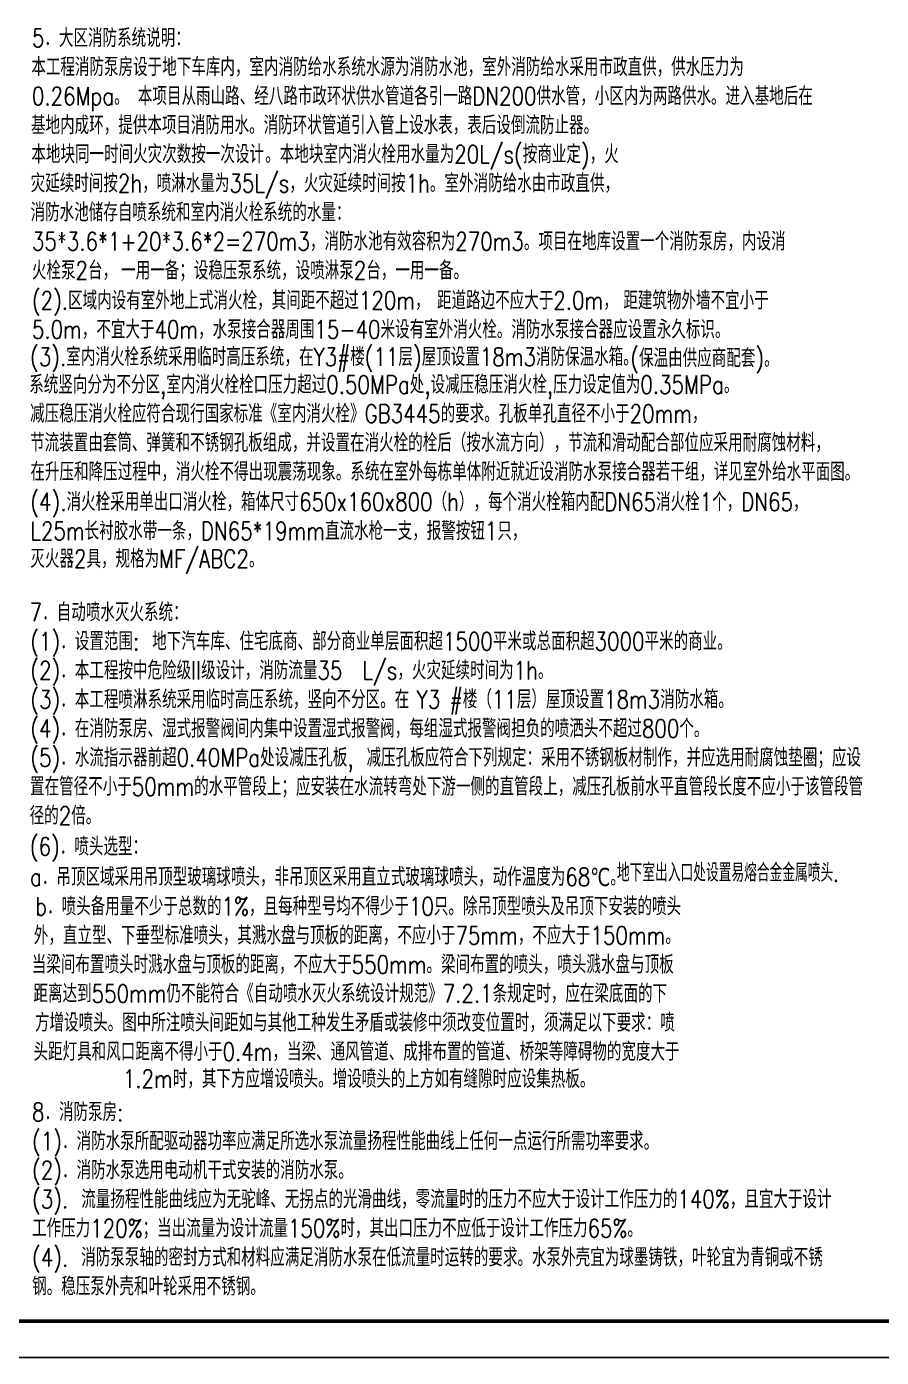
# Model space of a CAD drawing. Extents: x 27938 to 1507990, y 110129 to 923079.
# Drawn here: x 448136 to 471647, y 583057 to 619691 of the extents above; entities that cross this region are included whole.
import ezdxf
from ezdxf.xclip import XClip

# ---------------------------------------------------------------- set-up
doc = ezdxf.new("R2010")
doc.units = 0
doc.header["$LTSCALE"] = 1000
doc.header["$MEASUREMENT"] = 0
doc.header["$XCLIPFRAME"] = 0
for name, color, linetype in [('0s_水标注', 7, 'Continuous'), ('DOTE', 1, 'Continuous'), ('图框', 140, 'Continuous')]:
    doc.layers.add(name, color=color, linetype=linetype)
doc.layers.add('yichutu', color=7, linetype='Continuous', true_color=0xffffff, plot=False)
doc.styles.add('HZ', font='txt', dxfattribs={"bigfont": 'hztxt'})

# ---------------------------------------------------------------- blocks, each defined once
blk = doc.blocks.new('A$C74D73064')
at = {"layer": 'DOTE', "color": 5}
for p, q in [((186069.2, 26519.3), (-82096.5, 26519.3)), ((186069.2, 21519.3), (-82096.5, 21519.3))]:
    blk.add_line(p, q, dxfattribs=at)
blk = doc.blocks.new('TK')
at = {"layer": '图框'}
blk.add_lwpolyline([(465375, 548714), (549475, 548714), (549475, 489314), (465375, 489314)], close=True, dxfattribs=at)
blk.add_lwpolyline([(465375, 548714), (549475, 548714), (549475, 489314), (465375, 489314)], close=True, dxfattribs=at)
at = {"layer": '图框', "const_width": 100}
blk.add_lwpolyline([(548475, 490314), (548475, 547714), (467875, 547714), (467875, 490314)], close=True, dxfattribs=at)
blk = doc.blocks.new('yct-841-594-84100-59399.9999999999-100-1000.0')
at = {"layer": 'yichutu', "color": 7, "true_color": 0xffffff}
blk.add_lwpolyline([(0, 0), (0, 59400), (84100, 59400), (84100, 0)], close=True, dxfattribs=at)

msp = doc.modelspace()

# ---------------------------------------------------------------- block references
msp.add_blockref('TK', (-44377.6, 93743.3))
at = {"color": 8}
ref = msp.add_blockref('A$C74D73064', (496096.4, 574050.2), dxfattribs=at)
XClip(ref).set_block_clipping_path([(104713.0339338902, 10073.5896271096), (158713.0208014316, 29573.5896259328)])
at = {"layer": 'yichutu'}
msp.add_blockref('yct-841-594-84100-59399.9999999999-100-1000.0', (420997.4, 583057), dxfattribs=at)

# ---------------------------------------------------------------- texts
at = {"layer": '0s_水标注', "color": 0, "style": 'HZ', "width": 0.8}
for s, height, p in [('5．大区消防系统说明：', 499.995, (448281.1, 619128.2)), ('本工程消防泵房设于地下车库内，室内消防给水系统水源为消防水池，室外消防给水采用市政直供，', 499.995, (448265.4, 618328.2)), ('供水压力为', 499.99, (465865.2, 618328.2)), ('0.26Mpa。', 499.99, (448281.1, 617528.3)), ('本项目从', 499.99, (451195.4, 617528.3)), ('雨山路、经八路市政环状供水管道各引一路DN200供水管，小区内为两路供水。进入基地后在', 499.995, (452795.4, 617528.3)), ('基地内成环，提供本项目消防用水。消防环状管道引入管上设水表，表后设倒流防止器。', 499.995, (448255.9, 616728.3)), ('本地块同一时间火灾次数按一次设计', 499.995, (448265.4, 615928.3)), ('。本地块室内消火栓用水量为20L/s(按商业定)，火', 499.995, (454698.2, 615928.3)), ('灾延续时间按2h，喷淋水量为35L/s，火灾延续时间按1h。室外消防给水由市政直供，', 499.995, (448246.5, 615128.3)), ('消防水池储存自喷系统和室内消火栓系统的水量：', 499.995, (448243.3, 614328.3)), ('35*3.6*1+20*3.6*2=270m3，消防水池有效容积为270m3。项目在地库设置一个消防泵房，内设消', 499.995, (448281.1, 613528.3)), ('火栓泵2台，', 499.99, (448281.1, 612728.3)), ('一用一备；设稳压泵系统，设喷淋泵2台，一用一备。', 499.995, (450735.1, 612728.3)), ('(2).区域内设有室外地上式消火栓，其间距不超过120m，', 499.995, (448281.1, 611903.6)), ('距道路边不应大于2.0m，', 499.995, (459423.9, 611903.6)), ('距建筑物外墙不宜小于', 499.99, (464547.6, 611903.6)), ('5.0m，不宜大于40m，水泵接合器周围15-40米设有室外消火栓。消防水泵接合器应设置永久标识。', 499.995, (448281.1, 611103.6)), ('(3).室内消火栓系统采用临时高压系统，在Y3#楼(11层)屋顶设置18m3消防保温水箱。', 499.995, (448231.8, 610350.1)), ('(保温由供应商配套)。 ', 499.995, (464741.6, 610315.7)), ('系统竖向分为不分区,室内消火栓栓口压力超过0.50MPa处,设减压稳压消火栓,压力设定值为0.35MPa。', 499.995, (448206.9, 609586.6)), ('减压稳压消火栓应符合现行国家标准《室内消火栓》GB3445的要求。孔板单孔直径不小于20mm，', 499.995, (448230.6, 608786.6)), ('节流装置由套筒、弹簧和不锈钢孔板组成，并设置在消火栓的栓后（按水流方向），节流和滑动配合部位应采用耐腐蚀材料，', 499.995, (448231, 607986.6)), ('在升压和降压过程中，消火栓不得出现震荡现象。系统在室外每栋单体附近就近设消防水泵接合器若干组，详见室外给水平面图。', 500, (448239.7, 607186.6)), ('(3)．本工程喷淋系统采用临时高压系统，竖向不分区。在', 500, (448237.9, 600919.7)), ('Y3', 500, (458863.6, 600919.7)), ('#楼（11层）屋顶设置18m3消防水箱。', 500, (459774.3, 600919.7))]:
    msp.add_text(s, height=height, dxfattribs=at).set_placement(p)
at = {"layer": '0s_水标注', "style": 'HZ'}
for s, width, p in [('(4).消火栓采用单出口消火栓，箱体尺寸650x160x800（h），每个消火栓箱内配DN65消火栓1个，DN65，', 0.8, (448238.3, 606357.9)), ('L25m长衬胶水带一条，DN65*19mm直流水枪一支，报警按钮1只，', 0.8, (448238.3, 605557.9)), ('灭火器2具，规格为MF/ABC2。', 0.8, (448238.3, 604791.5)), ('(6)．喷头选型：', 0.8, (448224.7, 596870)), ('a．吊顶区域采用吊顶型玻璃球喷头，非吊顶区采用直立式玻璃球喷头，动作温度为68℃。', 0.8, (448227.3, 596033.9)), ('地下室出入口处设置易熔合金金属喷头.', 0.7, (464371.9, 596152.4))]:
    msp.add_text(s, height=500, dxfattribs=dict(at, width=width)).set_placement(p)
at = {"layer": '0s_水标注', "color": 7, "style": 'HZ', "width": 0.8}
for s, p in [('7．自动喷水灭火系统：', (448220.8, 603319.7)), ('(1)．设置范围: 地下汽车库、住宅底商、部分商业单层面积超1500平米或总面积超3000平米的商业。', (448237.9, 602519.7)), ('(2)．本工程按中危险级II级设计，消防流量35', (448237.9, 601719.7)), ('L/s，火灾延续时间为1h。', (457372.5, 601719.7)), ('(4)．在消防泵房、湿式报警阀间内集中设置湿式报警阀，每组湿式报警阀担负的喷洒头不超过800个。', (448237.9, 600119.7)), ('(5)．水流指示器前超0.40MPa处设减压孔板, 减压孔板应符合下列规定：采用不锈钢板材制作，并应选用耐腐蚀垫圈；应设', (448237.9, 599319.7)), ('置在管径不小于50mm的水平管段上；应安装在水流转弯处下游一侧的直管段上，减压孔板前水平直管段长度不应小于该管段管', (448229.5, 598519.7)), ('径的2倍。', (448219.3, 597719.7)), ('b．喷头备用量不少于总数的1%%%，且每种型号均不得少于10只。除吊顶型喷头及吊顶下安装的喷头', (448371.9, 595222.4)), ('外，直立型、下垂型标准喷头，其溅水盘与顶板的距离，不应小于75mm，不应大于150mm。', (448332.5, 594422.4)), ('当梁间布置喷头时溅水盘与顶板的距离，不应大于550mm。梁间布置的喷头，喷头溅水盘与顶板', (448277.4, 593622.4)), ('距离达到550mm仍不能符合《自动喷水灭火系统设计规范》7.2.1条规定时，应在梁底面的下', (448324.6, 592822.4)), ('方增设喷头。图中所注喷头间距如与其他工种发生矛盾或装修中须改变位置时，须满足以下要求：喷', (448364, 592022.4)), ('头距灯具和风口距离不得小于0.4m，当梁、通风管道、成排布置的管道、桥架等障碍物的宽度大于', (448324.6, 591222.4)), ('1.2m时，其下方应增设喷头。增设喷头的上方如有缝隙时应设集热板。', (450782, 590474.7)), ('8．消防泵房:', (448283, 589561.2)), ('(1)．消防水泵所配驱动器功率应满足所选水泵流量扬程性能曲线上任何一点运行所需功率要求。', (448285.9, 588761.2)), ('(2)．消防水泵选用电动机干式安装的消防水泵。', (448285.9, 587961.2)), ('(3). 流量扬程性能曲线应为无驼峰、无拐点的光滑曲线，零流量时的压力不应大于设计工作压力的140%%%，且宜大于设计', (448285.9, 587161.2)), ('工作压力120%%%；当出流量为设计流量150%%%时，其出口压力不应低于设计工作压力65%%%。', (448284.9, 586361.2)), ('(4). 消防泵泵轴的密封方式和材料应满足消防水泵在低流量时运转的要求。水泵外壳宜为球墨铸铁，叶轮宜为青铜或不锈', (448285.9, 585561.2)), ('钢。稳压泵外壳和叶轮采用不锈钢。', (448288.1, 584761.2))]:
    msp.add_text(s, height=500, dxfattribs=at).set_placement(p)

doc.saveas('drawing.dxf')
